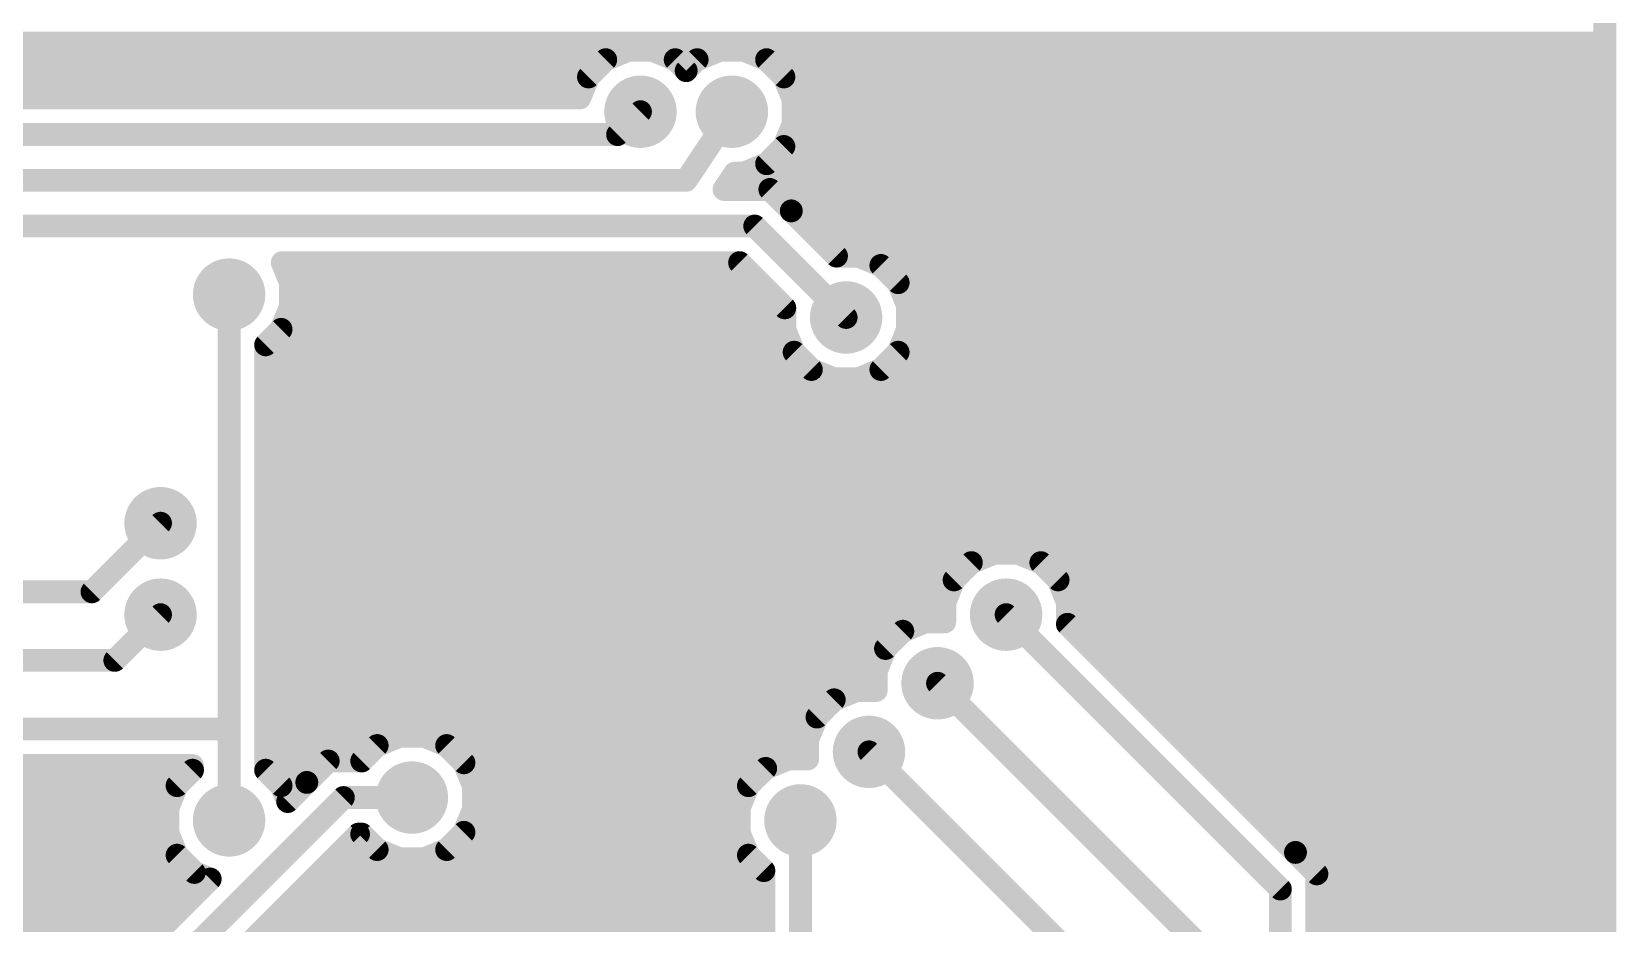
# Model space of a CAD drawing. Extents: x 0.3 to 37.8, y 0.3 to 44.2.
# Drawn here: x 20.16 to 37.77, y 19.18 to 29.08 of the extents above; entities that cross this region are included whole.
import ezdxf

# ---------------------------------------------------------------- set-up
doc = ezdxf.new("R2010")
doc.units = 0
doc.layers.add('16', color=175, linetype='CONTINUOUS')
doc.layers.add('18', color=82, linetype='CONTINUOUS')

# ---------------------------------------------------------------- blocks, each defined once
blk = doc.blocks.new('ROUNDV')
at = {"const_width": 0.5}
blk.add_lwpolyline([(0, -0.25, 1), (0, 0.25, 1), (0, -0.25)], format="xyb", dxfattribs=at)

msp = doc.modelspace()

# ---------------------------------------------------------------- linework, layer by layer
at = {"layer": '16', "const_width": 0.254}
for points in [[(37.643, 44.059), (37.643, 0.381)], [(0.381, 28.956), (37.643, 28.956)], [(26.5378, 28.772), (26.346, 28.5802)], [(26.7884, 28.8758), (26.5378, 28.772)], [(27.0596, 28.8758), (26.7884, 28.8758)], [(27.3102, 28.772), (27.0596, 28.8758)], [(27.432, 28.6502), (27.3102, 28.772)], [(27.5538, 28.772), (27.432, 28.6502)], [(27.8044, 28.8758), (27.5538, 28.772)], [(28.0756, 28.8758), (27.8044, 28.8758)], [(28.3262, 28.772), (28.0756, 28.8758)], [(28.518, 28.5802), (28.3262, 28.772)], [(0.381, 28.702), (26.4678, 28.702)], [(27.3802, 28.702), (27.4838, 28.702)], [(28.3962, 28.702), (37.643, 28.702)], [(2.6515, 28.448), (26.2912, 28.448)], [(26.346, 28.5802), (26.2492, 28.3464)], [(28.6218, 28.3296), (28.518, 28.5802)], [(28.5728, 28.448), (37.643, 28.448)], [(26.2492, 28.3464), (14.3097, 28.3464)], [(28.6218, 28.0584), (28.6218, 28.3296)], [(26.924, 28.194), (26.67, 27.94)], [(27.432, 27.432), (27.94, 28.194)], [(28.518, 27.8078), (28.6218, 28.0584)], [(28.6218, 28.194), (37.643, 28.194)], [(26.67, 27.94), (14.478, 27.94)], [(28.5728, 27.94), (37.643, 27.94)], [(28.3262, 27.616), (28.518, 27.8078)], [(28.0756, 27.5122), (28.3262, 27.616)], [(28.3962, 27.686), (37.643, 27.686)], [(14.732, 27.432), (27.432, 27.432)], [(27.8527, 27.3304), (27.9739, 27.5122)], [(27.9204, 27.432), (37.643, 27.432)], [(27.9739, 27.5122), (28.0756, 27.5122)], [(28.3623, 27.3304), (27.8527, 27.3304)], [(28.6004, 27.0923), (28.3623, 27.3304)], [(28.5147, 27.178), (37.643, 27.178)], [(29.1029, 26.5898), (28.6004, 27.0923)], [(28.6004, 27.0923), (28.6004, 27.0923)], [(14.986, 26.924), (28.194, 26.924)], [(28.194, 26.924), (29.21, 25.908)], [(28.7687, 26.924), (37.643, 26.924)], [(29.0227, 26.67), (37.643, 26.67)], [(23.0338, 26.2976), (22.9427, 26.5176)], [(22.9427, 26.5176), (28.0257, 26.5176)], [(28.0257, 26.5176), (28.5282, 26.0151)], [(29.3456, 26.5898), (29.1029, 26.5898)], [(29.5962, 26.486), (29.3456, 26.5898)], [(29.788, 26.2942), (29.5962, 26.486)], [(22.9848, 26.416), (28.1273, 26.416)], [(23.0338, 26.0264), (23.0338, 26.2976)], [(29.6662, 26.416), (37.643, 26.416)], [(29.8918, 26.0436), (29.788, 26.2942)], [(22.352, 26.162), (22.352, 21.336)], [(23.0338, 26.162), (28.3813, 26.162)], [(29.8428, 26.162), (37.643, 26.162)], [(22.93, 25.7758), (23.0338, 26.0264)], [(28.5282, 26.0151), (28.5282, 25.7724)], [(29.8918, 25.7724), (29.8918, 26.0436)], [(22.7584, 25.6042), (22.93, 25.7758)], [(22.9848, 25.908), (28.5282, 25.908)], [(28.5282, 25.7724), (28.632, 25.5218)], [(29.788, 25.5218), (29.8918, 25.7724)], [(29.8918, 25.908), (37.643, 25.908)], [(22.7584, 20.8778), (22.7584, 25.6042)], [(22.8082, 25.654), (28.5772, 25.654)], [(29.8428, 25.654), (37.643, 25.654)], [(28.632, 25.5218), (28.8238, 25.33)], [(29.5962, 25.33), (29.788, 25.5218)], [(22.7584, 25.4), (28.7538, 25.4)], [(28.8238, 25.33), (29.0744, 25.2262)], [(29.3456, 25.2262), (29.5962, 25.33)], [(29.6662, 25.4), (37.643, 25.4)], [(22.7584, 25.146), (37.643, 25.146)], [(29.0744, 25.2262), (29.3456, 25.2262)], [(22.7584, 24.892), (37.643, 24.892)], [(22.7584, 24.638), (37.643, 24.638)], [(22.7584, 24.384), (37.643, 24.384)], [(22.7584, 24.13), (37.643, 24.13)], [(22.7584, 23.876), (37.643, 23.876)], [(20.828, 22.86), (21.59, 23.622)], [(22.7584, 23.622), (37.643, 23.622)], [(22.7584, 23.368), (37.643, 23.368)], [(30.6018, 23.184), (30.41, 22.9922)], [(30.8524, 23.2878), (30.6018, 23.184)], [(31.1236, 23.2878), (30.8524, 23.2878)], [(31.3742, 23.184), (31.1236, 23.2878)], [(31.566, 22.9922), (31.3742, 23.184)], [(22.7584, 23.114), (30.5318, 23.114)], [(30.41, 22.9922), (30.3062, 22.7416)], [(31.4442, 23.114), (37.643, 23.114)], [(31.6698, 22.7416), (31.566, 22.9922)], [(16.764, 22.86), (20.828, 22.86)], [(22.7584, 22.86), (30.3552, 22.86)], [(31.6208, 22.86), (37.643, 22.86)], [(21.082, 22.098), (21.59, 22.606)], [(22.7584, 22.606), (30.3062, 22.606)], [(30.3062, 22.7416), (30.3062, 22.5258)], [(30.988, 22.606), (34.036, 19.558)], [(31.6698, 22.4989), (31.6698, 22.7416)], [(31.6698, 22.606), (37.643, 22.606)], [(29.8398, 22.422), (29.648, 22.2302)], [(30.0904, 22.5258), (29.8398, 22.422)], [(30.3062, 22.5258), (30.0904, 22.5258)], [(34.2043, 19.9644), (31.6698, 22.4989)], [(22.7584, 22.352), (29.7698, 22.352)], [(31.8167, 22.352), (37.643, 22.352)], [(17.526, 22.098), (21.082, 22.098)], [(22.7584, 22.098), (29.5932, 22.098)], [(29.648, 22.2302), (29.5442, 21.9796)], [(32.0707, 22.098), (37.643, 22.098)], [(29.5442, 21.9796), (29.5442, 21.7638)], [(22.7584, 21.844), (29.5442, 21.844)], [(29.3284, 21.7638), (29.0778, 21.66)], [(29.5442, 21.7638), (29.3284, 21.7638)], [(30.226, 21.844), (33.528, 18.542)], [(32.3247, 21.844), (37.643, 21.844)], [(22.7584, 21.59), (29.0078, 21.59)], [(29.0778, 21.66), (28.886, 21.4682)], [(32.5787, 21.59), (37.643, 21.59)], [(28.886, 21.4682), (28.7822, 21.2176)], [(22.352, 21.336), (14.224, 21.336)], [(22.352, 21.336), (22.352, 20.32)], [(22.7584, 21.336), (28.8312, 21.336)], [(24.2484, 21.2558), (23.9978, 21.152)], [(24.5196, 21.2558), (24.2484, 21.2558)], [(24.7702, 21.152), (24.5196, 21.2558)], [(28.7822, 21.2176), (28.7822, 21.0018)], [(32.8327, 21.336), (37.643, 21.336)], [(22.7584, 21.082), (23.9278, 21.082)], [(23.9978, 21.152), (23.8262, 20.9804)], [(24.962, 20.9602), (24.7702, 21.152)], [(24.8402, 21.082), (28.7822, 21.082)], [(29.464, 21.082), (33.02, 17.526)], [(33.0867, 21.082), (37.643, 21.082)], [(14.3923, 20.9296), (21.9456, 20.9296)], [(21.9456, 20.8778), (21.774, 20.7062)], [(21.9456, 20.9296), (21.9456, 20.8778)], [(22.93, 20.7062), (22.7584, 20.8778)], [(23.4537, 20.9804), (23.2156, 20.7423)], [(23.8262, 20.9804), (23.4537, 20.9804)], [(25.0658, 20.7096), (24.962, 20.9602)], [(28.3158, 20.898), (28.124, 20.7062)], [(28.5664, 21.0018), (28.3158, 20.898)], [(28.7822, 21.0018), (28.5664, 21.0018)], [(14.2907, 20.828), (21.8958, 20.828)], [(21.774, 20.7062), (21.6702, 20.4556)], [(22.8082, 20.828), (23.3013, 20.828)], [(23.0031, 20.5298), (22.93, 20.7062)], [(23.2156, 20.7423), (23.0031, 20.5298)], [(25.0168, 20.828), (28.2458, 20.828)], [(25.0658, 20.4384), (25.0658, 20.7096)], [(28.124, 20.7062), (28.0202, 20.4556)], [(33.3407, 20.828), (37.643, 20.828)], [(14.0367, 20.574), (21.7192, 20.574)], [(20.32, 17.272), (23.622, 20.574)], [(22.9848, 20.574), (23.0473, 20.574)], [(23.622, 20.574), (24.384, 20.574)], [(25.0658, 20.574), (28.0692, 20.574)], [(33.5947, 20.574), (37.643, 20.574)], [(13.7827, 20.32), (21.6702, 20.32)], [(21.6702, 20.4556), (21.6702, 20.1844)], [(24.962, 20.1878), (25.0658, 20.4384)], [(25.0168, 20.32), (28.0202, 20.32)], [(28.0202, 20.4556), (28.0202, 20.1844)], [(28.702, 20.32), (28.702, 11.176)], [(33.8487, 20.32), (37.643, 20.32)], [(21.2918, 17.6691), (23.7903, 20.1676)], [(21.6702, 20.1844), (21.774, 19.9338)], [(23.7903, 20.1676), (23.8262, 20.1676)], [(23.8262, 20.1676), (23.9978, 19.996)], [(24.7702, 19.996), (24.962, 20.1878)], [(28.0202, 20.1844), (28.124, 19.9338)], [(13.5287, 20.066), (21.7192, 20.066)], [(23.6887, 20.066), (23.9278, 20.066)], [(23.9978, 19.996), (24.2484, 19.8922)], [(24.5196, 19.8922), (24.7702, 19.996)], [(24.8402, 20.066), (28.0692, 20.066)], [(34.1027, 20.066), (37.643, 20.066)], [(34.4424, 19.7263), (34.2043, 19.9644)], [(13.2747, 19.812), (21.8958, 19.812)], [(21.774, 19.9338), (21.9658, 19.742)], [(23.4347, 19.812), (28.2458, 19.812)], [(24.2484, 19.8922), (24.5196, 19.8922)], [(28.124, 19.9338), (28.2956, 19.7622)], [(34.3567, 19.812), (37.643, 19.812)], [(22.1422, 19.6689), (19.9136, 17.4403)], [(21.9658, 19.742), (22.1422, 19.6689)], [(28.2956, 19.7622), (28.2956, 11.3443)], [(34.4424, 8.4677), (34.4424, 19.7263)], [(13.0207, 19.558), (22.0313, 19.558)], [(23.1807, 19.558), (28.2956, 19.558)], [(34.036, 19.558), (34.036, 8.636)], [(34.4424, 19.558), (37.643, 19.558)], [(12.7667, 19.304), (21.7773, 19.304)], [(22.9267, 19.304), (28.2956, 19.304)], [(34.4424, 19.304), (37.643, 19.304)], [(12.5127, 19.05), (21.5233, 19.05)], [(22.6727, 19.05), (28.2956, 19.05)], [(34.4424, 19.05), (37.643, 19.05)]]:
    msp.add_lwpolyline(points, dxfattribs=at)
at = {"layer": '16', "const_width": 0.127}
for points in [[(37.643, 28.8925, 1), (37.643, 29.0195)], [(26.5135, 28.8307, 1), (26.5621, 28.7133)], [(26.5827, 28.7271, 1), (26.4929, 28.8169)], [(26.7884, 28.9393, 1), (26.7884, 28.8123)], [(26.8127, 28.8171, 1), (26.7641, 28.9345)], [(27.0839, 28.9345, 1), (27.0353, 28.8171)], [(27.0596, 28.8123, 1), (27.0596, 28.9393)], [(27.3551, 28.8169, 1), (27.2653, 28.7271)], [(27.2859, 28.7133, 1), (27.3345, 28.8307)], [(27.5295, 28.8307, 1), (27.5781, 28.7133)], [(27.5987, 28.7271, 1), (27.5089, 28.8169)], [(27.8044, 28.9393, 1), (27.8044, 28.8123)], [(27.8287, 28.8171, 1), (27.7801, 28.9345)], [(28.0999, 28.9345, 1), (28.0513, 28.8171)], [(28.0756, 28.8123, 1), (28.0756, 28.9393)], [(28.3711, 28.8169, 1), (28.2813, 28.7271)], [(28.3019, 28.7133, 1), (28.3505, 28.8307)], [(26.4678, 28.6385, 1), (26.4678, 28.7655)], [(27.3802, 28.7655, 1), (27.3802, 28.6385)], [(27.3871, 28.6951, 1), (27.4769, 28.6053)], [(27.3871, 28.6053, 1), (27.4769, 28.6951)], [(27.4838, 28.6385, 1), (27.4838, 28.7655)], [(28.3962, 28.7655, 1), (28.3962, 28.6385)], [(37.643, 28.6385, 1), (37.643, 28.7655)], [(26.3011, 28.6251, 1), (26.3909, 28.5353)], [(26.4047, 28.5559, 1), (26.2873, 28.6045)], [(26.2912, 28.3845, 1), (26.2912, 28.5115)], [(28.5767, 28.6045, 1), (28.4593, 28.5559)], [(28.4731, 28.5353, 1), (28.5629, 28.6251)], [(28.5728, 28.5115, 1), (28.5728, 28.3845)], [(37.643, 28.3845, 1), (37.643, 28.5115)], [(26.1905, 28.3707, 1), (26.3078, 28.3221)], [(26.2492, 28.2829, 1), (26.2492, 28.4099)], [(28.6853, 28.3296, 1), (28.5583, 28.3296)], [(28.5631, 28.3053, 1), (28.6805, 28.3539)], [(26.9689, 28.1491, 1), (26.8791, 28.2389)], [(27.9928, 28.1588, 1), (27.8872, 28.2292)], [(28.6218, 28.2575, 1), (28.6218, 28.1305)], [(28.6805, 28.0341, 1), (28.5631, 28.0827)], [(37.643, 28.1305, 1), (37.643, 28.2575)], [(26.6251, 27.9849, 1), (26.7149, 27.8951)], [(26.67, 27.8765, 1), (26.67, 28.0035)], [(28.5728, 28.0035, 1), (28.5728, 27.8765)], [(28.5583, 28.0584, 1), (28.6853, 28.0584)], [(37.643, 27.8765, 1), (37.643, 28.0035)], [(28.4593, 27.8321, 1), (28.5767, 27.7835)], [(28.5629, 27.7629, 1), (28.4731, 27.8527)], [(28.2813, 27.6609, 1), (28.3711, 27.5711)], [(28.3505, 27.5573, 1), (28.3019, 27.6747)], [(28.3962, 27.7495, 1), (28.3962, 27.6225)], [(37.643, 27.6225, 1), (37.643, 27.7495)], [(27.3792, 27.4672, 1), (27.4848, 27.3968)], [(27.432, 27.3685, 1), (27.432, 27.4955)], [(27.9204, 27.4955, 1), (27.9204, 27.3685)], [(27.9739, 27.5757, 1), (27.9739, 27.4487)], [(28.0267, 27.477, 1), (27.9211, 27.5474)], [(28.0513, 27.5709, 1), (28.0999, 27.4535)], [(28.0756, 27.4487, 1), (28.0756, 27.5757)], [(37.643, 27.3685, 1), (37.643, 27.4955)], [(27.8527, 27.3939, 1), (27.8527, 27.2669)], [(27.7999, 27.3656, 1), (27.9055, 27.2952)], [(28.4072, 27.3753, 1), (28.3174, 27.2855)], [(28.3623, 27.2669, 1), (28.3623, 27.3939)], [(28.5147, 27.2415, 1), (28.5147, 27.1145)], [(37.643, 27.1145, 1), (37.643, 27.2415)], [(28.6453, 27.1372, 1), (28.5555, 27.0474)], [(28.6639, 27.0923, 1), (28.5369, 27.0923)], [(28.5369, 27.0923, 1), (28.6639, 27.0923)], [(28.5555, 27.0474, 1), (28.6453, 27.1372)], [(28.2389, 26.9689, 1), (28.1491, 26.8791)], [(28.194, 26.8605, 1), (28.194, 26.9875)], [(28.7687, 26.9875, 1), (28.7687, 26.8605)], [(37.643, 26.8605, 1), (37.643, 26.9875)], [(29.0227, 26.7335, 1), (29.0227, 26.6065)], [(37.643, 26.6065, 1), (37.643, 26.7335)], [(23.0013, 26.5419, 1), (22.884, 26.4933)], [(22.9427, 26.5811, 1), (22.9427, 26.4541)], [(28.0706, 26.5625, 1), (27.9808, 26.4727)], [(28.0257, 26.4541, 1), (28.0257, 26.5811)], [(29.1029, 26.6533, 1), (29.1029, 26.5263)], [(29.058, 26.5449, 1), (29.1478, 26.6347)], [(29.3699, 26.6485, 1), (29.3213, 26.5311)], [(29.3456, 26.5263, 1), (29.3456, 26.6533)], [(29.6411, 26.5309, 1), (29.5513, 26.4411)], [(29.5719, 26.4273, 1), (29.6205, 26.5447)], [(22.9848, 26.4795, 1), (22.9848, 26.3525)], [(23.0973, 26.2976, 1), (22.9703, 26.2976)], [(28.1273, 26.3525, 1), (28.1273, 26.4795)], [(29.6662, 26.4795, 1), (29.6662, 26.3525)], [(29.8467, 26.3185, 1), (29.7293, 26.2699)], [(37.643, 26.3525, 1), (37.643, 26.4795)], [(22.4155, 26.162, 1), (22.2885, 26.162)], [(23.0338, 26.2255, 1), (23.0338, 26.0985)], [(22.9751, 26.2733, 1), (23.0925, 26.3219)], [(28.3813, 26.0985, 1), (28.3813, 26.2255)], [(29.7431, 26.2493, 1), (29.8329, 26.3391)], [(29.8428, 26.2255, 1), (29.8428, 26.0985)], [(37.643, 26.0985, 1), (37.643, 26.2255)], [(22.9703, 26.0264, 1), (23.0973, 26.0264)], [(23.0925, 26.0021, 1), (22.9751, 26.0507)], [(28.5917, 26.0151, 1), (28.4647, 26.0151)], [(28.4833, 25.9702, 1), (28.5731, 26.06)], [(29.9553, 26.0436, 1), (29.8283, 26.0436)], [(29.8331, 26.0193, 1), (29.9505, 26.0679)], [(22.9749, 25.7309, 1), (22.8851, 25.8207)], [(22.9848, 25.9715, 1), (22.9848, 25.8445)], [(28.5869, 25.7967, 1), (28.4695, 25.7481)], [(28.5282, 25.8445, 1), (28.5282, 25.9715)], [(29.1651, 25.8631, 1), (29.2549, 25.9529)], [(29.8918, 25.9715, 1), (29.8918, 25.8445)], [(29.9505, 25.7481, 1), (29.8331, 25.7967)], [(37.643, 25.8445, 1), (37.643, 25.9715)], [(22.8219, 25.6042, 1), (22.6949, 25.6042)], [(22.8082, 25.7175, 1), (22.8082, 25.5905)], [(22.8713, 25.8001, 1), (22.9887, 25.7515)], [(28.4647, 25.7724, 1), (28.5917, 25.7724)], [(28.5772, 25.5905, 1), (28.5772, 25.7175)], [(29.8428, 25.7175, 1), (29.8428, 25.5905)], [(29.8283, 25.7724, 1), (29.9553, 25.7724)], [(37.643, 25.5905, 1), (37.643, 25.7175)], [(22.7135, 25.6491, 1), (22.8033, 25.5593)], [(28.6769, 25.5667, 1), (28.5871, 25.4769)], [(28.5733, 25.4975, 1), (28.6907, 25.5461)], [(29.7293, 25.5461, 1), (29.8467, 25.4975)], [(29.8329, 25.4769, 1), (29.7431, 25.5667)], [(22.7584, 25.4635, 1), (22.7584, 25.3365)], [(28.7538, 25.3365, 1), (28.7538, 25.4635)], [(28.8481, 25.3887, 1), (28.7995, 25.2713)], [(28.7789, 25.2851, 1), (28.8687, 25.3749)], [(29.5513, 25.3749, 1), (29.6411, 25.2851)], [(29.6205, 25.2713, 1), (29.5719, 25.3887)], [(29.6662, 25.4635, 1), (29.6662, 25.3365)], [(37.643, 25.3365, 1), (37.643, 25.4635)], [(22.7584, 25.2095, 1), (22.7584, 25.0825)], [(29.0744, 25.2897, 1), (29.0744, 25.1627)], [(29.0501, 25.1675, 1), (29.0987, 25.2849)], [(29.3213, 25.2849, 1), (29.3699, 25.1675)], [(29.3456, 25.1627, 1), (29.3456, 25.2897)], [(37.643, 25.0825, 1), (37.643, 25.2095)], [(22.7584, 24.9555, 1), (22.7584, 24.8285)], [(37.643, 24.8285, 1), (37.643, 24.9555)], [(22.7584, 24.7015, 1), (22.7584, 24.5745)], [(37.643, 24.5745, 1), (37.643, 24.7015)], [(22.7584, 24.4475, 1), (22.7584, 24.3205)], [(37.643, 24.3205, 1), (37.643, 24.4475)], [(22.7584, 24.1935, 1), (22.7584, 24.0665)], [(37.643, 24.0665, 1), (37.643, 24.1935)], [(22.7584, 23.9395, 1), (22.7584, 23.8125)], [(37.643, 23.8125, 1), (37.643, 23.9395)], [(21.6349, 23.5771, 1), (21.5451, 23.6669)], [(22.7584, 23.6855, 1), (22.7584, 23.5585)], [(37.643, 23.5585, 1), (37.643, 23.6855)], [(22.7584, 23.4315, 1), (22.7584, 23.3045)], [(37.643, 23.3045, 1), (37.643, 23.4315)], [(30.5775, 23.2427, 1), (30.6261, 23.1253)], [(30.6467, 23.1391, 1), (30.5569, 23.2289)], [(30.8524, 23.3513, 1), (30.8524, 23.2243)], [(30.8767, 23.2291, 1), (30.8281, 23.3465)], [(31.1479, 23.3465, 1), (31.0993, 23.2291)], [(31.1236, 23.2243, 1), (31.1236, 23.3513)], [(31.4191, 23.2289, 1), (31.3293, 23.1391)], [(31.3499, 23.1253, 1), (31.3985, 23.2427)], [(22.7584, 23.1775, 1), (22.7584, 23.0505)], [(30.3651, 23.0371, 1), (30.4549, 22.9473)], [(30.4687, 22.9679, 1), (30.3513, 23.0165)], [(30.5318, 23.0505, 1), (30.5318, 23.1775)], [(31.4442, 23.1775, 1), (31.4442, 23.0505)], [(31.6247, 23.0165, 1), (31.5073, 22.9679)], [(31.5211, 22.9473, 1), (31.6109, 23.0371)], [(37.643, 23.0505, 1), (37.643, 23.1775)], [(20.7831, 22.9049, 1), (20.8729, 22.8151)], [(20.828, 22.7965, 1), (20.828, 22.9235)], [(22.7584, 22.9235, 1), (22.7584, 22.7965)], [(30.3552, 22.7965, 1), (30.3552, 22.9235)], [(31.6208, 22.9235, 1), (31.6208, 22.7965)], [(37.643, 22.7965, 1), (37.643, 22.9235)], [(21.6349, 22.5611, 1), (21.5451, 22.6509)], [(22.7584, 22.6695, 1), (22.7584, 22.5425)], [(30.3697, 22.7416, 1), (30.2427, 22.7416)], [(30.2475, 22.7659, 1), (30.3649, 22.7173)], [(30.3062, 22.5425, 1), (30.3062, 22.6695)], [(31.0329, 22.6509, 1), (30.9431, 22.5611)], [(31.7333, 22.7416, 1), (31.6063, 22.7416)], [(31.6698, 22.6695, 1), (31.6698, 22.5425)], [(31.6111, 22.7173, 1), (31.7285, 22.7659)], [(37.643, 22.5425, 1), (37.643, 22.6695)], [(29.8155, 22.4807, 1), (29.8641, 22.3633)], [(29.8847, 22.3771, 1), (29.7949, 22.4669)], [(30.0904, 22.5893, 1), (30.0904, 22.4623)], [(30.1147, 22.4671, 1), (30.0661, 22.5845)], [(30.2427, 22.5258, 1), (30.3697, 22.5258)], [(30.3062, 22.4623, 1), (30.3062, 22.5893)], [(31.7147, 22.5438, 1), (31.6249, 22.454)], [(31.6063, 22.4989, 1), (31.7333, 22.4989)], [(22.7584, 22.4155, 1), (22.7584, 22.2885)], [(29.7698, 22.2885, 1), (29.7698, 22.4155)], [(31.8167, 22.4155, 1), (31.8167, 22.2885)], [(37.643, 22.2885, 1), (37.643, 22.4155)], [(21.0371, 22.1429, 1), (21.1269, 22.0531)], [(21.082, 22.0345, 1), (21.082, 22.1615)], [(22.7584, 22.1615, 1), (22.7584, 22.0345)], [(29.6031, 22.2751, 1), (29.6929, 22.1853)], [(29.7067, 22.2059, 1), (29.5893, 22.2545)], [(29.5932, 22.0345, 1), (29.5932, 22.1615)], [(32.0707, 22.1615, 1), (32.0707, 22.0345)], [(37.643, 22.0345, 1), (37.643, 22.1615)], [(29.6077, 21.9796, 1), (29.4807, 21.9796)], [(29.4855, 22.0039, 1), (29.6029, 21.9553)], [(22.7584, 21.9075, 1), (22.7584, 21.7805)], [(29.3284, 21.8273, 1), (29.3284, 21.7003)], [(29.3527, 21.7051, 1), (29.3041, 21.8225)], [(29.5442, 21.7805, 1), (29.5442, 21.9075)], [(29.5442, 21.7003, 1), (29.5442, 21.8273)], [(30.2709, 21.8889, 1), (30.1811, 21.7991)], [(32.3247, 21.9075, 1), (32.3247, 21.7805)], [(37.643, 21.7805, 1), (37.643, 21.9075)], [(22.7584, 21.6535, 1), (22.7584, 21.5265)], [(29.0078, 21.5265, 1), (29.0078, 21.6535)], [(29.0535, 21.7187, 1), (29.1021, 21.6013)], [(29.1227, 21.6151, 1), (29.0329, 21.7049)], [(29.4807, 21.7638, 1), (29.6077, 21.7638)], [(32.5787, 21.6535, 1), (32.5787, 21.5265)], [(37.643, 21.5265, 1), (37.643, 21.6535)], [(28.8411, 21.5131, 1), (28.9309, 21.4233)], [(28.9447, 21.4439, 1), (28.8273, 21.4925)], [(22.4155, 21.336, 1), (22.2885, 21.336)], [(22.2885, 21.336, 1), (22.4155, 21.336)], [(22.352, 21.2725, 1), (22.352, 21.3995)], [(22.7584, 21.3995, 1), (22.7584, 21.2725)], [(24.2484, 21.3193, 1), (24.2484, 21.1923)], [(24.2727, 21.1971, 1), (24.2241, 21.3145)], [(24.5439, 21.3145, 1), (24.4953, 21.1971)], [(24.5196, 21.1923, 1), (24.5196, 21.3193)], [(28.8457, 21.2176, 1), (28.7187, 21.2176)], [(28.8312, 21.2725, 1), (28.8312, 21.3995)], [(32.8327, 21.3995, 1), (32.8327, 21.2725)], [(37.643, 21.2725, 1), (37.643, 21.3995)], [(22.7584, 21.1455, 1), (22.7584, 21.0185)], [(23.9278, 21.0185, 1), (23.9278, 21.1455)], [(23.9735, 21.2107, 1), (24.0221, 21.0933)], [(24.0427, 21.1071, 1), (23.9529, 21.1969)], [(24.8151, 21.1969, 1), (24.7253, 21.1071)], [(24.7459, 21.0933, 1), (24.7945, 21.2107)], [(24.8402, 21.1455, 1), (24.8402, 21.0185)], [(28.7235, 21.2419, 1), (28.8409, 21.1933)], [(28.7822, 21.0185, 1), (28.7822, 21.1455)], [(29.5089, 21.1269, 1), (29.4191, 21.0371)], [(33.0867, 21.1455, 1), (33.0867, 21.0185)], [(37.643, 21.0185, 1), (37.643, 21.1455)], [(22.0091, 20.9296, 1), (21.8821, 20.9296)], [(21.9905, 20.8329, 1), (21.9007, 20.9227)], [(21.9456, 20.8661, 1), (21.9456, 20.9931)], [(22.8033, 20.9227, 1), (22.7135, 20.8329)], [(23.4537, 21.0439, 1), (23.4537, 20.9169)], [(23.4986, 20.9355, 1), (23.4088, 21.0253)], [(23.7813, 21.0253, 1), (23.8711, 20.9355)], [(23.8262, 20.9169, 1), (23.8262, 21.0439)], [(25.0207, 20.9845, 1), (24.9033, 20.9359)], [(24.9171, 20.9153, 1), (25.0069, 21.0051)], [(28.2915, 20.9567, 1), (28.3401, 20.8393)], [(28.3607, 20.8531, 1), (28.2709, 20.9429)], [(28.5664, 21.0653, 1), (28.5664, 20.9383)], [(28.5907, 20.9431, 1), (28.5421, 21.0605)], [(28.7187, 21.0018, 1), (28.8457, 21.0018)], [(28.7822, 20.9383, 1), (28.7822, 21.0653)], [(21.7291, 20.7511, 1), (21.8189, 20.6613)], [(21.8327, 20.6819, 1), (21.7153, 20.7305)], [(21.8821, 20.8778, 1), (22.0091, 20.8778)], [(21.8958, 20.7645, 1), (21.8958, 20.8915)], [(22.6949, 20.8778, 1), (22.8219, 20.8778)], [(22.8082, 20.8915, 1), (22.8082, 20.7645)], [(22.9887, 20.7305, 1), (22.8713, 20.6819)], [(22.8851, 20.6613, 1), (22.9749, 20.7511)], [(23.1707, 20.7872, 1), (23.2605, 20.6974)], [(23.2605, 20.6974, 1), (23.1707, 20.7872)], [(23.3013, 20.7645, 1), (23.3013, 20.8915)], [(25.0168, 20.8915, 1), (25.0168, 20.7645)], [(25.1293, 20.7096, 1), (25.0023, 20.7096)], [(25.0071, 20.6853, 1), (25.1245, 20.7339)], [(28.0791, 20.7511, 1), (28.1689, 20.6613)], [(28.1827, 20.6819, 1), (28.0653, 20.7305)], [(28.2458, 20.7645, 1), (28.2458, 20.8915)], [(33.3407, 20.8915, 1), (33.3407, 20.7645)], [(37.643, 20.7645, 1), (37.643, 20.8915)], [(21.7192, 20.5105, 1), (21.7192, 20.6375)], [(22.9848, 20.6375, 1), (22.9848, 20.5105)], [(22.9582, 20.5747, 1), (23.048, 20.4849)], [(22.9444, 20.5055, 1), (23.0617, 20.5541)], [(23.0473, 20.5105, 1), (23.0473, 20.6375)], [(23.622, 20.6375, 1), (23.622, 20.5105)], [(23.6669, 20.5291, 1), (23.5771, 20.6189)], [(24.384, 20.5105, 1), (24.384, 20.6375)], [(25.0658, 20.6375, 1), (25.0658, 20.5105)], [(28.0692, 20.5105, 1), (28.0692, 20.6375)], [(33.5947, 20.6375, 1), (33.5947, 20.5105)], [(37.643, 20.5105, 1), (37.643, 20.6375)], [(21.7337, 20.4556, 1), (21.6067, 20.4556)], [(21.6115, 20.4799, 1), (21.7289, 20.4313)], [(21.6702, 20.2565, 1), (21.6702, 20.3835)], [(25.0168, 20.3835, 1), (25.0168, 20.2565)], [(25.0023, 20.4384, 1), (25.1293, 20.4384)], [(25.1245, 20.4141, 1), (25.0071, 20.4627)], [(28.0837, 20.4556, 1), (27.9567, 20.4556)], [(27.9615, 20.4799, 1), (28.0789, 20.4313)], [(28.0202, 20.2565, 1), (28.0202, 20.3835)], [(28.7655, 20.32, 1), (28.6385, 20.32)], [(33.8487, 20.3835, 1), (33.8487, 20.2565)], [(37.643, 20.2565, 1), (37.643, 20.3835)], [(21.7289, 20.2087, 1), (21.6115, 20.1601)], [(22.2885, 20.32, 1), (22.4155, 20.32)], [(23.7903, 20.2311, 1), (23.7903, 20.1041)], [(23.8352, 20.1227, 1), (23.7454, 20.2125)], [(23.8711, 20.2125, 1), (23.7813, 20.1227)], [(23.8262, 20.1041, 1), (23.8262, 20.2311)], [(24.9033, 20.2121, 1), (25.0207, 20.1635)], [(25.0069, 20.1429, 1), (24.9171, 20.2327)], [(28.0789, 20.2087, 1), (27.9615, 20.1601)], [(21.6067, 20.1844, 1), (21.7337, 20.1844)], [(21.7192, 20.0025, 1), (21.7192, 20.1295)], [(23.6887, 20.1295, 1), (23.6887, 20.0025)], [(23.9278, 20.0025, 1), (23.9278, 20.1295)], [(24.0221, 20.0547, 1), (23.9735, 19.9373)], [(23.9529, 19.9511, 1), (24.0427, 20.0409)], [(24.7253, 20.0409, 1), (24.8151, 19.9511)], [(24.7945, 19.9373, 1), (24.7459, 20.0547)], [(24.8402, 20.1295, 1), (24.8402, 20.0025)], [(27.9567, 20.1844, 1), (28.0837, 20.1844)], [(28.0692, 20.0025, 1), (28.0692, 20.1295)], [(34.1027, 20.1295, 1), (34.1027, 20.0025)], [(34.2492, 20.0093, 1), (34.1594, 19.9195)], [(37.643, 20.0025, 1), (37.643, 20.1295)], [(21.8189, 19.9787, 1), (21.7291, 19.8889)], [(21.7153, 19.9095, 1), (21.8327, 19.9581)], [(21.8958, 19.7485, 1), (21.8958, 19.8755)], [(23.4347, 19.8755, 1), (23.4347, 19.7485)], [(24.2484, 19.9557, 1), (24.2484, 19.8287)], [(24.2241, 19.8335, 1), (24.2727, 19.9509)], [(24.4953, 19.9509, 1), (24.5439, 19.8335)], [(24.5196, 19.8287, 1), (24.5196, 19.9557)], [(28.1689, 19.9787, 1), (28.0791, 19.8889)], [(28.0653, 19.9095, 1), (28.1827, 19.9581)], [(28.2458, 19.7485, 1), (28.2458, 19.8755)], [(34.1594, 19.9195, 1), (34.2492, 20.0093)], [(34.3567, 19.8755, 1), (34.3567, 19.7485)], [(37.643, 19.7485, 1), (37.643, 19.8755)], [(21.9901, 19.8007, 1), (21.9415, 19.6833)], [(21.9209, 19.6971, 1), (22.0107, 19.7869)], [(22.1871, 19.624, 1), (22.0973, 19.7138)], [(22.1179, 19.6103, 1), (22.1665, 19.7276)], [(28.3591, 19.7622, 1), (28.2321, 19.7622)], [(28.2507, 19.7173, 1), (28.3405, 19.8071)], [(34.5059, 19.7263, 1), (34.3789, 19.7263)], [(34.3975, 19.6814, 1), (34.4873, 19.7712)], [(22.0313, 19.4945, 1), (22.0313, 19.6215)], [(23.1807, 19.6215, 1), (23.1807, 19.4945)], [(28.2956, 19.4945, 1), (28.2956, 19.6215)], [(34.0995, 19.558, 1), (33.9725, 19.558)], [(33.9911, 19.5131, 1), (34.0809, 19.6029)], [(34.4424, 19.6215, 1), (34.4424, 19.4945)], [(37.643, 19.4945, 1), (37.643, 19.6215)], [(21.7773, 19.2405, 1), (21.7773, 19.3675)], [(22.9267, 19.3675, 1), (22.9267, 19.2405)], [(28.2956, 19.2405, 1), (28.2956, 19.3675)], [(34.4424, 19.3675, 1), (34.4424, 19.2405)], [(37.643, 19.2405, 1), (37.643, 19.3675)]]:
    msp.add_lwpolyline(points, format="xyb", dxfattribs=at)

# ---------------------------------------------------------------- block references
at = {"layer": '18', "xscale": 0.8048, "yscale": 0.8048}
for p in [(26.924, 28.194), (27.94, 28.194), (22.352, 26.162), (29.21, 25.908), (21.59, 23.622), (21.59, 22.606), (30.988, 22.606), (30.226, 21.844), (29.464, 21.082), (24.384, 20.574), (22.352, 20.32), (28.702, 20.32)]:
    msp.add_blockref('ROUNDV', p, dxfattribs=at)

doc.saveas('drawing.dxf')
